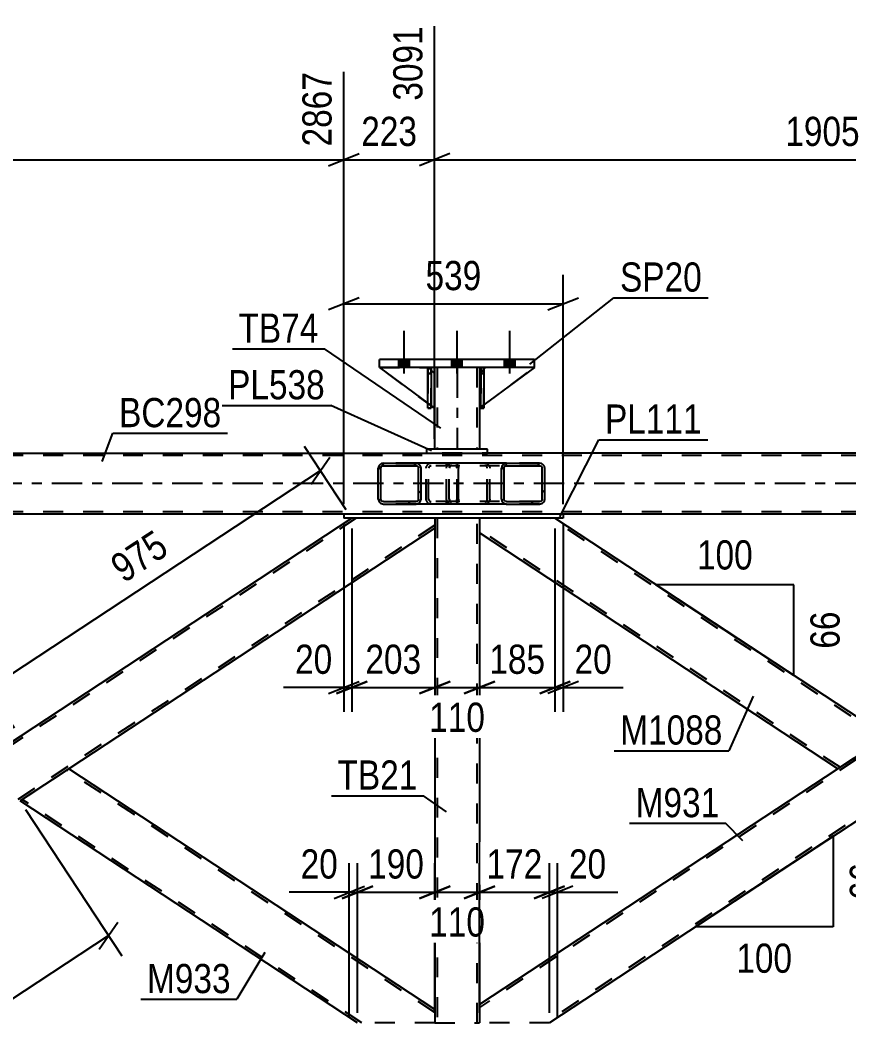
# Model space of a CAD drawing. Header units: millimetres. Extents: x -858 to 331, y -869 to -28.
# Drawn here: x -715.5 to -634.1, y -550.3 to -451.9 of the extents above; entities that cross this region are included whole.
import ezdxf

# ---------------------------------------------------------------- set-up
doc = ezdxf.new("R2010")
doc.units = ezdxf.units.MM
doc.linetypes.add('DXK_LINE_DOT2', pattern=[3.9198, 1.9599, -1.9599])
doc.linetypes.add('DXK_LINE_DOT3', pattern=[5.9187, 2.979, -0.9799, 0.9799, -0.9799])
doc.styles.add('Arial Narrow', font='ARIALN.TTF', dxfattribs={"height": 0.2})

# ---------------------------------------------------------------- blocks, each defined once
blk = doc.blocks.new('Part-570393797-6098 - 6084')
at = {"color": 7, "linetype": 'DXK_LINE_DOT2'}
for p, q in [((-670.337, -500.785), (-674.737, -500.785)), ((-674.737, -500.785), (-674.737, -501.708)), ((-674.497, -500.785), (-674.497, -550.344)), ((-670.577, -550.344), (-670.577, -500.785)), ((-670.337, -500.785), (-670.337, -502.159)), ((-674.737, -549.089), (-674.737, -550.344)), ((-670.337, -548.61), (-670.337, -550.344)), ((-674.737, -550.344), (-670.337, -550.344))]:
    blk.add_line(p, q, dxfattribs=at)
at = {"color": 2, "linetype": 'Continuous'}
for p, q in [((-674.737, -501.68), (-674.737, -549.089)), ((-670.337, -502.159), (-670.337, -548.61))]:
    blk.add_line(p, q, dxfattribs=at)
blk = doc.blocks.new('Bolt-570393797-6621 - 6084')
at = {"linetype": 'Continuous'}
for points in [[(-678.269, -485.984), (-677.229, -485.984), (-677.229, -485.184), (-678.269, -485.184)], [(-678.269, -485.984), (-677.229, -485.984), (-677.229, -485.184), (-678.269, -485.184)], [(-678.269, -485.984), (-677.229, -485.984), (-677.229, -485.184), (-678.269, -485.184)], [(-673.069, -485.984), (-672.029, -485.984), (-672.029, -485.184), (-673.069, -485.184)], [(-673.069, -485.984), (-672.029, -485.984), (-672.029, -485.184), (-673.069, -485.184)], [(-667.869, -485.984), (-666.829, -485.984), (-666.829, -485.184), (-667.869, -485.184)], [(-667.869, -485.984), (-666.829, -485.984), (-666.829, -485.184), (-667.869, -485.184)], [(-667.869, -485.984), (-666.829, -485.984), (-666.829, -485.184), (-667.869, -485.184)]]:
    blk.add_hatch(color=1, dxfattribs=at).paths.add_polyline_path(points)
at = {"color": 1, "linetype": 'Continuous'}
for p, q in [((-677.749, -486.584), (-677.749, -482.384)), ((-677.749, -486.584), (-677.749, -482.384)), ((-677.749, -486.584), (-677.749, -482.384)), ((-672.549, -486.584), (-672.549, -482.384)), ((-672.549, -486.584), (-672.549, -482.384)), ((-667.349, -486.584), (-667.349, -482.384)), ((-667.349, -486.584), (-667.349, -482.384)), ((-667.349, -486.584), (-667.349, -482.384)), ((-678.269, -485.984), (-678.269, -485.184)), ((-678.269, -485.984), (-678.269, -485.184)), ((-678.269, -485.984), (-678.269, -485.184)), ((-677.229, -485.984), (-677.229, -485.184)), ((-677.229, -485.984), (-677.229, -485.184)), ((-677.229, -485.984), (-677.229, -485.184)), ((-673.069, -485.984), (-673.069, -485.184)), ((-673.069, -485.984), (-673.069, -485.184)), ((-672.029, -485.984), (-672.029, -485.184)), ((-672.029, -485.984), (-672.029, -485.184)), ((-667.869, -485.984), (-667.869, -485.184)), ((-667.869, -485.984), (-667.869, -485.184)), ((-667.869, -485.984), (-667.869, -485.184)), ((-666.829, -485.984), (-666.829, -485.184)), ((-666.829, -485.984), (-666.829, -485.184)), ((-666.829, -485.984), (-666.829, -485.184))]:
    blk.add_line(p, q, dxfattribs=at)
blk = doc.blocks.new('Part-570393797-6119 - 6084')
at = {"linetype": 'Continuous'}
h = blk.add_hatch(dxfattribs=at)
h.set_pattern_fill('', scale=0.7, style=0, pattern_type=0)
h.set_pattern_definition([(45, (-668.1489, -499.0884), (-1.57154, 1.57154), [])])
h.paths.add_polyline_path([(-668.188, -498.905), (-668.149, -499.088), (-668.038, -499.244), (-667.872, -499.348), (-667.677, -499.385), (-664.442, -499.385), (-664.246, -499.348), (-664.081, -499.244), (-663.97, -499.088), (-663.931, -498.905), (-663.931, -495.865), (-663.97, -495.681), (-664.081, -495.525), (-664.246, -495.421), (-664.442, -495.385), (-667.677, -495.385), (-667.872, -495.421), (-668.038, -495.525), (-668.149, -495.681), (-668.188, -495.865)])
h.paths.add_polyline_path([(-667.913, -495.773), (-667.858, -495.695), (-667.775, -495.643), (-667.677, -495.625), (-664.442, -495.625), (-664.344, -495.643), (-664.261, -495.695), (-664.206, -495.773), (-664.186, -495.865), (-664.186, -498.905), (-664.206, -498.997), (-664.261, -499.074), (-664.344, -499.126), (-664.442, -499.145), (-667.677, -499.145), (-667.775, -499.126), (-667.858, -499.074), (-667.913, -498.997), (-667.932, -498.905), (-667.932, -495.865)])
at = {"color": 7, "linetype": 'DXK_LINE_DOT2'}
for p, q in [((-673.573, -495.865), (-673.534, -495.681)), ((-673.573, -498.905), (-673.573, -495.865)), ((-673.299, -495.773), (-673.318, -495.865)), ((-673.318, -498.905), (-673.318, -495.865)), ((-673.243, -495.695), (-673.299, -495.773)), ((-673.258, -495.421), (-673.063, -495.385)), ((-673.16, -495.643), (-673.243, -495.695)), ((-673.063, -495.625), (-673.16, -495.643)), ((-672.676, -495.385), (-673.063, -495.385)), ((-664.442, -495.625), (-673.063, -495.625)), ((-669.827, -495.385), (-669.632, -495.421)), ((-669.73, -495.643), (-669.827, -495.625)), ((-669.647, -495.695), (-669.73, -495.643)), ((-669.591, -495.773), (-669.647, -495.695)), ((-669.572, -495.865), (-669.591, -495.773)), ((-669.572, -498.905), (-669.572, -495.865)), ((-669.356, -495.681), (-669.317, -495.865)), ((-669.317, -498.905), (-669.317, -495.865)), ((-664.442, -495.385), (-667.677, -495.385)), ((-673.534, -499.088), (-673.573, -498.905)), ((-673.318, -498.905), (-673.299, -498.997)), ((-673.299, -498.997), (-673.243, -499.074)), ((-673.243, -499.074), (-673.16, -499.126)), ((-673.16, -499.126), (-673.063, -499.145)), ((-664.442, -499.145), (-673.063, -499.145)), ((-669.827, -499.145), (-669.73, -499.126)), ((-669.73, -499.126), (-669.647, -499.074)), ((-669.647, -499.074), (-669.591, -498.997)), ((-669.591, -498.997), (-669.572, -498.905)), ((-669.317, -498.905), (-669.356, -499.088)), ((-673.063, -499.385), (-673.258, -499.348)), ((-672.676, -499.385), (-673.063, -499.385)), ((-669.632, -499.348), (-669.827, -499.385)), ((-664.442, -499.385), (-667.677, -499.385))]:
    blk.add_line(p, q, dxfattribs=at)
at = {"color": 2, "linetype": 'Continuous'}
for p, q in [((-667.677, -495.385), (-672.676, -495.385)), ((-668.149, -495.681), (-668.188, -495.865)), ((-668.188, -498.905), (-668.188, -495.865)), ((-667.932, -495.865), (-667.913, -495.773)), ((-667.932, -498.905), (-667.932, -495.865)), ((-667.913, -495.773), (-667.858, -495.695)), ((-667.677, -495.385), (-667.872, -495.421)), ((-667.858, -495.695), (-667.775, -495.643)), ((-667.775, -495.643), (-667.677, -495.625)), ((-667.677, -495.385), (-664.442, -495.385)), ((-667.677, -495.625), (-664.442, -495.625)), ((-664.246, -495.421), (-664.442, -495.385)), ((-664.442, -495.625), (-664.344, -495.643)), ((-664.344, -495.643), (-664.261, -495.695)), ((-664.261, -495.695), (-664.206, -495.773)), ((-664.206, -495.773), (-664.186, -495.865)), ((-664.186, -498.905), (-664.186, -495.865)), ((-663.931, -495.865), (-663.97, -495.681)), ((-663.931, -498.905), (-663.931, -495.865)), ((-668.188, -498.905), (-668.149, -499.088)), ((-667.913, -498.997), (-667.932, -498.905)), ((-667.858, -499.074), (-667.913, -498.997)), ((-667.775, -499.126), (-667.858, -499.074)), ((-667.677, -499.145), (-667.775, -499.126)), ((-667.677, -499.145), (-664.442, -499.145)), ((-664.344, -499.126), (-664.442, -499.145)), ((-664.261, -499.074), (-664.344, -499.126)), ((-664.206, -498.997), (-664.261, -499.074)), ((-664.186, -498.905), (-664.206, -498.997)), ((-663.97, -499.088), (-663.931, -498.905)), ((-667.677, -499.385), (-672.676, -499.385)), ((-667.872, -499.348), (-667.677, -499.385)), ((-667.677, -499.385), (-664.442, -499.385)), ((-664.442, -499.385), (-664.246, -499.348))]:
    blk.add_line(p, q, dxfattribs=at)
at = {"color": 7, "linetype": 'DXK_LINE_DOT2'}
for centre, start, end in [((-673.082, -495.886), 110.75832, 155.68004), ((-669.808, -495.886), 24.31996, 69.24168), ((-673.082, -498.884), 204.31996, 249.24168), ((-669.808, -498.884), 290.75832, 335.68004)]:
    blk.add_arc(centre, 0.496, start, end, dxfattribs=at)
at = {"color": 2, "linetype": 'Continuous'}
for centre, start, end in [((-667.696, -495.886), 110.75832, 155.68005), ((-664.422, -495.886), 24.31995, 69.24168), ((-667.696, -498.884), 204.31995, 249.24168), ((-664.422, -498.884), 290.75832, 335.68005)]:
    blk.add_arc(centre, 0.496, start, end, dxfattribs=at)
blk = doc.blocks.new('Part-570393797-6161 - 6084')
at = {"linetype": 'Continuous'}
h = blk.add_hatch(dxfattribs=at)
h.set_pattern_fill('', scale=0.7, style=0, pattern_type=0)
h.set_pattern_definition([(45, (-680.24, -499.0884), (-1.57154, 1.57154), [])])
h.paths.add_polyline_path([(-680.278, -498.905), (-680.24, -499.088), (-680.131, -499.244), (-679.967, -499.348), (-679.775, -499.385), (-676.586, -499.385), (-676.393, -499.348), (-676.23, -499.244), (-676.12, -499.088), (-676.082, -498.905), (-676.082, -495.865), (-676.12, -495.681), (-676.23, -495.525), (-676.393, -495.421), (-676.586, -495.385), (-679.775, -495.385), (-679.967, -495.421), (-680.131, -495.525), (-680.24, -495.681), (-680.278, -495.865)])
h.paths.add_polyline_path([(-680.007, -495.773), (-679.953, -495.695), (-679.871, -495.643), (-679.775, -495.625), (-676.586, -495.625), (-676.489, -495.643), (-676.408, -495.695), (-676.353, -495.773), (-676.334, -495.865), (-676.334, -498.905), (-676.353, -498.997), (-676.408, -499.074), (-676.489, -499.126), (-676.586, -499.145), (-679.775, -499.145), (-679.871, -499.126), (-679.953, -499.074), (-680.007, -498.997), (-680.027, -498.905), (-680.027, -495.865)])
at = {"color": 2, "linetype": 'Continuous'}
for p, q in [((-680.24, -495.681), (-680.278, -495.865)), ((-680.278, -498.905), (-680.278, -495.865)), ((-680.027, -495.865), (-680.007, -495.773)), ((-680.027, -498.905), (-680.027, -495.865)), ((-680.007, -495.773), (-679.953, -495.695)), ((-679.775, -495.385), (-679.967, -495.421)), ((-679.953, -495.695), (-679.871, -495.643)), ((-679.871, -495.643), (-679.775, -495.625)), ((-679.775, -495.385), (-676.586, -495.385)), ((-679.775, -495.625), (-676.586, -495.625)), ((-672.676, -495.385), (-676.586, -495.385)), ((-676.393, -495.421), (-676.586, -495.385)), ((-676.586, -495.625), (-676.489, -495.643)), ((-676.489, -495.643), (-676.408, -495.695)), ((-676.408, -495.695), (-676.353, -495.773)), ((-676.353, -495.773), (-676.334, -495.865)), ((-676.334, -498.905), (-676.334, -495.865)), ((-676.082, -495.865), (-676.12, -495.681)), ((-676.082, -498.905), (-676.082, -495.865)), ((-672.676, -495.385), (-672.573, -495.421)), ((-672.573, -495.421), (-672.485, -495.525)), ((-672.485, -495.525), (-672.427, -495.681)), ((-672.427, -495.681), (-672.406, -495.865)), ((-672.406, -498.905), (-672.406, -495.865)), ((-680.278, -498.905), (-680.24, -499.088)), ((-680.007, -498.997), (-680.027, -498.905)), ((-679.953, -499.074), (-680.007, -498.997)), ((-679.871, -499.126), (-679.953, -499.074)), ((-679.775, -499.145), (-679.871, -499.126)), ((-679.775, -499.145), (-676.586, -499.145)), ((-676.489, -499.126), (-676.586, -499.145)), ((-676.408, -499.074), (-676.489, -499.126)), ((-676.353, -498.997), (-676.408, -499.074)), ((-676.334, -498.905), (-676.353, -498.997)), ((-676.12, -499.088), (-676.082, -498.905)), ((-672.485, -499.244), (-672.573, -499.348)), ((-672.427, -499.088), (-672.485, -499.244)), ((-672.406, -498.905), (-672.427, -499.088)), ((-679.967, -499.348), (-679.775, -499.385)), ((-679.775, -499.385), (-676.586, -499.385)), ((-676.586, -499.385), (-676.393, -499.348)), ((-672.676, -499.385), (-676.586, -499.385)), ((-672.573, -499.348), (-672.676, -499.385))]:
    blk.add_line(p, q, dxfattribs=at)
at = {"color": 7, "linetype": 'DXK_LINE_DOT2'}
for p, q in [((-676.586, -495.385), (-679.775, -495.385)), ((-672.676, -495.625), (-679.775, -495.625)), ((-675.586, -495.865), (-675.548, -495.681)), ((-675.586, -498.905), (-675.586, -495.865)), ((-675.315, -495.773), (-675.334, -495.865)), ((-675.334, -498.905), (-675.334, -495.865)), ((-675.261, -495.695), (-675.315, -495.773)), ((-675.275, -495.421), (-675.083, -495.385)), ((-675.261, -495.695), (-675.239, -495.681)), ((-675.239, -495.681), (-675.179, -495.643)), ((-675.179, -495.643), (-675.083, -495.625)), ((-673.573, -495.625), (-673.573, -495.385)), ((-672.624, -495.643), (-672.676, -495.625)), ((-672.58, -495.695), (-672.624, -495.643)), ((-672.551, -495.773), (-672.58, -495.695)), ((-672.541, -495.865), (-672.551, -495.773)), ((-672.541, -498.905), (-672.541, -495.865)), ((-672.676, -499.145), (-679.775, -499.145)), ((-675.548, -499.088), (-675.586, -498.905)), ((-675.334, -498.905), (-675.315, -498.997)), ((-675.315, -498.997), (-675.261, -499.074)), ((-675.261, -499.074), (-675.239, -499.088)), ((-675.239, -499.088), (-675.179, -499.126)), ((-675.179, -499.126), (-675.083, -499.145)), ((-673.573, -499.385), (-673.573, -499.145)), ((-672.676, -499.145), (-672.624, -499.126)), ((-672.624, -499.126), (-672.58, -499.074)), ((-672.58, -499.074), (-672.551, -498.997)), ((-672.551, -498.997), (-672.541, -498.905)), ((-676.586, -499.385), (-679.775, -499.385)), ((-675.083, -499.385), (-675.275, -499.348))]:
    blk.add_line(p, q, dxfattribs=at)
at = {"color": 2, "linetype": 'Continuous'}
for centre, start, end in [((-679.79, -495.881), 111.15131, 156.10485), ((-676.571, -495.881), 23.89515, 68.84869), ((-679.79, -498.889), 203.89515, 248.84869), ((-676.571, -498.889), 291.15131, 336.10485)]:
    blk.add_arc(centre, 0.492, start, end, dxfattribs=at)
at = {"color": 7, "linetype": 'DXK_LINE_DOT2'}
for centre, start, end in [((-675.098, -495.881), 111.15131, 156.10486), ((-675.098, -498.889), 203.89514, 248.84869)]:
    blk.add_arc(centre, 0.492, start, end, dxfattribs=at)
blk = doc.blocks.new('Part-570393797-6300 - 6084')
at = {"color": 2, "linetype": 'Continuous'}
for p, q in [((-710.664, -525.385), (-715.468, -528.544)), ((-674.737, -549.017), (-710.664, -525.385)), ((-682.328, -550.344), (-715.468, -528.544)), ((-674.737, -549.09), (-674.737, -550.344))]:
    blk.add_line(p, q, dxfattribs=at)
at = {"color": 7, "linetype": 'DXK_LINE_DOT2'}
for p, q in [((-674.737, -549.304), (-710.883, -525.528)), ((-715.25, -528.401), (-715.233, -528.39)), ((-681.891, -550.344), (-715.25, -528.401)), ((-674.737, -549.017), (-674.737, -549.592)), ((-674.737, -549.017), (-674.737, -549.09)), ((-674.737, -550.344), (-682.328, -550.344))]:
    blk.add_line(p, q, dxfattribs=at)
blk = doc.blocks.new('Part-570393797-6316 - 6084')
at = {"color": 2, "linetype": 'Continuous'}
for p, q in [((-774.681, -494.385), (-675.549, -494.385)), ((-505.28, -494.385), (-669.549, -494.385)), ((-683.674, -500.385), (-747.262, -500.385)), ((-598.54, -500.385), (-662.128, -500.385))]:
    blk.add_line(p, q, dxfattribs=at)
at = {"color": 7, "linetype": 'DXK_LINE_DOT2'}
for p, q in [((-99.747, -494.385), (-675.549, -494.385)), ((-675.549, -494.385), (-669.549, -494.385)), ((-99.747, -494.625), (-774.681, -494.625)), ((-99.747, -500.145), (-774.681, -500.145)), ((-662.128, -500.385), (-683.674, -500.385))]:
    blk.add_line(p, q, dxfattribs=at)
at = {"color": 7, "linetype": 'DXK_LINE_DOT3'}
blk.add_line((-99.747, -497.385), (-774.681, -497.385), dxfattribs=at)
blk = doc.blocks.new('Part-570393797-6347 - 6084')
at = {"color": 7, "linetype": 'DXK_LINE_DOT2'}
for p, q in [((-682.438, -500.785), (-757.78, -550.344)), ((-674.737, -500.785), (-682.874, -500.785)), ((-674.737, -501.465), (-749.045, -550.344)), ((-674.737, -501.679), (-674.737, -501.752)), ((-715.468, -522.225), (-720.272, -525.385)), ((-710.664, -525.385), (-715.468, -528.544))]:
    blk.add_line(p, q, dxfattribs=at)
at = {"color": 2, "linetype": 'Continuous'}
for p, q in [((-682.874, -500.785), (-715.468, -522.225)), ((-674.737, -500.785), (-674.737, -501.679)), ((-674.737, -501.752), (-710.664, -525.385))]:
    blk.add_line(p, q, dxfattribs=at)
blk = doc.blocks.new('Part-570393797-6353 - 6084')
at = {"color": 2, "linetype": 'Continuous'}
for p, q in [((-670.337, -500.785), (-670.337, -502.159)), ((-630.334, -522.225), (-662.928, -500.785)), ((-635.138, -525.385), (-670.337, -502.231)), ((-630.462, -522.309), (-635.138, -525.385)), ((-630.367, -522.246), (-630.462, -522.309)), ((-630.334, -522.225), (-630.367, -522.246))]:
    blk.add_line(p, q, dxfattribs=at)
at = {"color": 7, "linetype": 'DXK_LINE_DOT2'}
for p, q in [((-662.928, -500.785), (-670.337, -500.785)), ((-630.553, -522.368), (-663.365, -500.785)), ((-634.92, -525.241), (-670.337, -501.944)), ((-670.337, -502.159), (-670.337, -502.188)), ((-670.337, -502.159), (-670.337, -502.188)), ((-670.337, -502.188), (-670.337, -502.231)), ((-630.569, -522.379), (-630.604, -522.402)), ((-630.334, -522.225), (-630.334, -522.225))]:
    blk.add_line(p, q, dxfattribs=at)
blk = doc.blocks.new('Part-570393797-6366 - 6084')
at = {"color": 2, "linetype": 'Continuous'}
for p, q in [((-662.128, -500.385), (-683.674, -500.385)), ((-683.674, -500.385), (-683.674, -500.785)), ((-662.128, -500.785), (-683.674, -500.785)), ((-662.128, -500.385), (-662.128, -500.785))]:
    blk.add_line(p, q, dxfattribs=at)
blk = doc.blocks.new('Part-570393797-6414 - 6084')
at = {"color": 7, "linetype": 'DXK_LINE_DOT2'}
for p, q in [((-674.749, -489.984), (-680.149, -485.984)), ((-680.149, -485.984), (-675.349, -485.984)), ((-675.349, -485.984), (-674.749, -486.584)), ((-674.749, -486.584), (-674.749, -489.984))]:
    blk.add_line(p, q, dxfattribs=at)
blk = doc.blocks.new('Part-570393797-6447 - 6084')
at = {"color": 2, "linetype": 'Continuous'}
for p, q in [((-680.149, -485.984), (-675.422, -489.485)), ((-675.102, -486.231), (-674.749, -486.584)), ((-674.749, -486.584), (-674.749, -489.984)), ((-675.102, -489.722), (-674.749, -489.984))]:
    blk.add_line(p, q, dxfattribs=at)
at = {"color": 7, "linetype": 'DXK_LINE_DOT2'}
for p, q in [((-675.349, -485.984), (-680.149, -485.984)), ((-675.102, -486.231), (-675.349, -485.984)), ((-675.422, -489.485), (-675.102, -489.722))]:
    blk.add_line(p, q, dxfattribs=at)
blk = doc.blocks.new('Part-570393797-6467 - 6084')
at = {"color": 7, "linetype": 'DXK_LINE_DOT2'}
for p, q in [((-670.222, -485.984), (-670.223, -485.984)), ((-670.223, -485.984), (-670.222, -489.984)), ((-670.223, -485.984), (-669.902, -485.984)), ((-670.222, -486.584), (-670.222, -485.984)), ((-669.902, -489.984), (-669.903, -485.984)), ((-669.902, -485.984), (-669.902, -486.584)), ((-670.222, -489.984), (-670.222, -486.584)), ((-670.222, -486.584), (-669.902, -486.584)), ((-669.902, -486.584), (-669.902, -489.984)), ((-670.222, -489.984), (-669.902, -489.984))]:
    blk.add_line(p, q, dxfattribs=at)
blk = doc.blocks.new('Part-570393797-6493 - 6084')
at = {"color": 7, "linetype": 'DXK_LINE_DOT2'}
for p, q in [((-670.349, -486.584), (-669.749, -485.984)), ((-669.903, -486.138), (-670.223, -486.458)), ((-664.949, -485.984), (-669.749, -485.984)), ((-670.349, -486.584), (-670.349, -489.984)), ((-670.349, -489.984), (-669.903, -489.654))]:
    blk.add_line(p, q, dxfattribs=at)
at = {"color": 2, "linetype": 'Continuous'}
for p, q in [((-670.223, -486.458), (-670.349, -486.584)), ((-669.749, -485.984), (-669.903, -486.138)), ((-664.949, -485.984), (-669.903, -489.654)), ((-670.349, -486.584), (-670.349, -489.984)), ((-670.349, -486.584), (-670.349, -486.584)), ((-670.223, -489.891), (-670.349, -489.984))]:
    blk.add_line(p, q, dxfattribs=at)
blk = doc.blocks.new('Part-570393797-6494 - 6084')
at = {"color": 7, "linetype": 'DXK_LINE_DOT2'}
for p, q in [((-669.749, -485.984), (-670.349, -486.584)), ((-670.349, -489.984), (-664.949, -485.984)), ((-670.349, -486.584), (-669.749, -485.984)), ((-664.949, -485.984), (-669.749, -485.984)), ((-670.349, -486.584), (-670.349, -489.984)), ((-670.349, -486.584), (-670.349, -486.584)), ((-670.349, -486.584), (-670.349, -489.984))]:
    blk.add_line(p, q, dxfattribs=at)
blk = doc.blocks.new('Part-570393797-6495 - 6084')
at = {"color": 2, "linetype": 'Continuous'}
for p, q in [((-669.903, -485.984), (-670.223, -485.984)), ((-670.223, -489.984), (-670.223, -485.984)), ((-669.903, -485.984), (-669.903, -485.984)), ((-669.903, -485.984), (-669.903, -489.984)), ((-669.903, -489.984), (-670.223, -489.984))]:
    blk.add_line(p, q, dxfattribs=at)
at = {"color": 7, "linetype": 'DXK_LINE_DOT2'}
for p, q in [((-670.223, -485.984), (-670.223, -486.584)), ((-669.903, -486.584), (-669.903, -485.984)), ((-669.903, -486.584), (-670.223, -486.584)), ((-670.223, -486.584), (-670.223, -489.984)), ((-669.903, -489.984), (-669.903, -486.584))]:
    blk.add_line(p, q, dxfattribs=at)
blk = doc.blocks.new('Part-570393797-6531 - 6084')
at = {"color": 2, "linetype": 'Continuous'}
for p, q in [((-675.549, -493.985), (-675.549, -494.385)), ((-669.549, -493.985), (-675.549, -493.985)), ((-675.549, -494.385), (-669.549, -494.385)), ((-669.549, -494.385), (-669.549, -493.985))]:
    blk.add_line(p, q, dxfattribs=at)
blk = doc.blocks.new('Part-570393797-6536 - 6084')
at = {"color": 2, "linetype": 'Continuous'}
for p, q in [((-674.749, -485.984), (-674.749, -486.584)), ((-670.349, -485.984), (-670.349, -486.584)), ((-674.749, -489.984), (-674.749, -493.985)), ((-670.349, -489.984), (-670.349, -493.985))]:
    blk.add_line(p, q, dxfattribs=at)
at = {"color": 7, "linetype": 'DXK_LINE_DOT2'}
for p, q in [((-670.349, -485.984), (-674.749, -485.984)), ((-674.509, -485.984), (-674.509, -493.985)), ((-670.589, -485.984), (-670.589, -493.985)), ((-674.749, -486.584), (-674.749, -489.984)), ((-670.349, -486.584), (-670.349, -489.984)), ((-670.349, -493.985), (-674.749, -493.985))]:
    blk.add_line(p, q, dxfattribs=at)
at = {"color": 7, "linetype": 'DXK_LINE_DOT3'}
blk.add_line((-672.549, -485.984), (-672.549, -493.985), dxfattribs=at)
blk = doc.blocks.new('Part-570393797-6546 - 6084')
at = {"color": 2, "linetype": 'Continuous'}
for p, q in [((-680.149, -485.984), (-680.149, -485.184)), ((-664.949, -485.184), (-680.149, -485.184)), ((-664.949, -485.984), (-664.949, -485.184)), ((-664.949, -485.984), (-680.149, -485.984))]:
    blk.add_line(p, q, dxfattribs=at)
at = {"color": 7, "linetype": 'DXK_LINE_DOT2'}
for p, q in [((-680.149, -485.984), (-680.149, -485.184)), ((-664.949, -485.984), (-664.949, -485.184))]:
    blk.add_line(p, q, dxfattribs=at)
blk = doc.blocks.new('Part-570393797-6610 - 6084')
at = {"color": 2, "linetype": 'Continuous'}
for p, q in [((-675.423, -489.984), (-675.422, -485.984)), ((-675.102, -485.984), (-675.422, -485.984)), ((-675.102, -485.984), (-675.103, -489.984)), ((-675.102, -485.984), (-675.102, -485.984)), ((-675.103, -489.984), (-675.423, -489.984))]:
    blk.add_line(p, q, dxfattribs=at)
at = {"color": 7, "linetype": 'DXK_LINE_DOT2'}
for p, q in [((-675.422, -485.984), (-675.423, -486.584)), ((-675.103, -486.584), (-675.102, -485.984)), ((-675.103, -486.584), (-675.423, -486.584)), ((-675.423, -486.584), (-675.423, -489.984)), ((-675.103, -489.984), (-675.103, -486.584))]:
    blk.add_line(p, q, dxfattribs=at)
blk = doc.blocks.new('Part-570393797-6614 - 6084')
at = {"color": 7, "linetype": 'DXK_LINE_DOT2'}
for p, q in [((-675.422, -486.584), (-675.422, -485.984)), ((-675.422, -485.984), (-675.422, -485.984)), ((-675.422, -485.984), (-675.422, -489.984)), ((-675.422, -485.984), (-675.102, -485.984)), ((-675.102, -485.984), (-675.102, -486.584)), ((-675.102, -489.984), (-675.102, -485.984)), ((-675.422, -489.984), (-675.422, -486.584)), ((-675.422, -486.584), (-675.102, -486.584)), ((-675.102, -486.584), (-675.102, -489.984)), ((-675.422, -489.984), (-675.102, -489.984))]:
    blk.add_line(p, q, dxfattribs=at)
blk = doc.blocks.new('Part-570393797-6652 - 6084')
at = {"color": 7, "linetype": 'DXK_LINE_DOT2'}
for p, q in [((-597.304, -500.785), (-670.337, -548.825)), ((-588.569, -500.785), (-663.911, -550.344)), ((-630.334, -522.225), (-635.138, -525.385)), ((-670.337, -548.538), (-670.337, -549.112)), ((-670.337, -548.582), (-670.337, -548.61)), ((-663.475, -550.344), (-670.337, -550.344))]:
    blk.add_line(p, q, dxfattribs=at)
at = {"color": 2, "linetype": 'Continuous'}
for p, q in [((-635.138, -525.385), (-670.337, -548.538)), ((-630.334, -528.544), (-663.475, -550.344)), ((-670.337, -548.61), (-670.337, -550.344))]:
    blk.add_line(p, q, dxfattribs=at)
blk = doc.blocks.new('StraightDimension-570393797-7341 - 6084')
at = {"color": 7, "linetype": 'Continuous'}
for p, q in [((-683.674, -499.385), (-683.674, -476.881)), ((-662.128, -499.385), (-662.128, -476.881)), ((-682.174, -479.131), (-685.174, -480.331)), ((-663.628, -480.331), (-660.628, -479.131)), ((-683.674, -479.731), (-662.128, -479.731))]:
    blk.add_line(p, q, dxfattribs=at)
at = {"color": 0}
blk.add_wipeout([(-669.559, -478.981), (-669.559, -474.781), (-676.243, -474.781), (-676.243, -478.981)], dxfattribs=at)
at = {"color": 3, "style": 'Arial Narrow'}
blk.add_text('539', height=2.8633, dxfattribs=at).set_placement((-675.643, -478.381))
blk = doc.blocks.new('StraightDimension-570393797-7240 - 6084')
at = {"color": 7, "linetype": 'Continuous'}
for p, q in [((-683.424, -499.949), (-687.516, -493.728)), ((-686.873, -497.435), (-685.026, -494.784)), ((-718.544, -517.549), (-685.95, -496.109)), ((-716.018, -521.389), (-720.11, -515.168)), ((-717.62, -516.224), (-719.467, -518.875))]:
    blk.add_line(p, q, dxfattribs=at)
at = {"color": 0}
blk.add_wipeout([(-699.867, -504.366), (-702.175, -500.857), (-707.759, -504.53), (-705.451, -508.039)], dxfattribs=at)
at = {"color": 3, "style": 'Arial Narrow'}
blk.add_text('975', height=2.8633, rotation=33.33468, dxfattribs=at).set_placement((-705.28, -507.208))
blk = doc.blocks.new('StraightDimension-570393797-7890 - 6084')
at = {"color": 7, "linetype": 'Continuous'}
for p, q in [((-682.874, -501.785), (-682.874, -519.808)), ((-674.737, -501.785), (-674.737, -519.808)), ((-684.374, -518.008), (-681.374, -516.808)), ((-673.237, -516.808), (-676.237, -518.008)), ((-682.874, -517.408), (-674.737, -517.408))]:
    blk.add_line(p, q, dxfattribs=at)
at = {"color": 0}
blk.add_wipeout([(-675.464, -516.658), (-675.464, -512.458), (-682.148, -512.458), (-682.148, -516.658)], dxfattribs=at)
at = {"color": 3, "style": 'Arial Narrow'}
blk.add_text('203', height=2.8633, dxfattribs=at).set_placement((-681.548, -516.058))
blk = doc.blocks.new('StraightDimension-570393797-7440 - 6084')
at = {"color": 7, "linetype": 'Continuous'}
for p, q in [((-714.919, -529.38), (-705.457, -543.764)), ((-707.7, -543.085), (-705.853, -540.433)), ((-739.916, -563.558), (-706.776, -541.759)), ((-748.059, -551.179), (-738.598, -565.563)), ((-738.993, -562.233), (-740.84, -564.884))]:
    blk.add_line(p, q, dxfattribs=at)
at = {"color": 0}
blk.add_wipeout([(-720.966, -550.195), (-723.274, -546.686), (-728.859, -550.36), (-726.551, -553.869)], dxfattribs=at)
at = {"color": 3, "style": 'Arial Narrow'}
blk.add_text('992', height=2.8633, rotation=33.33468, dxfattribs=at).set_placement((-726.379, -553.038))
blk = doc.blocks.new('StraightDimension-570393797-7908 - 6084')
at = {"color": 7, "linetype": 'Continuous'}
for p, q in [((-670.337, -501.785), (-670.337, -519.808)), ((-662.928, -501.785), (-662.928, -519.808)), ((-671.837, -518.008), (-668.837, -516.808)), ((-661.428, -516.808), (-664.428, -518.008)), ((-670.337, -517.408), (-662.928, -517.408))]:
    blk.add_line(p, q, dxfattribs=at)
at = {"color": 0}
blk.add_wipeout([(-663.29, -516.658), (-663.29, -512.458), (-669.975, -512.458), (-669.975, -516.658)], dxfattribs=at)
at = {"color": 3, "style": 'Arial Narrow'}
blk.add_text('185', height=2.8633, dxfattribs=at).set_placement((-669.375, -516.058))
blk = doc.blocks.new('AngleDimension-570393797-8143 - 6084')
at = {"color": 7, "linetype": 'Continuous'}
for p, q in [((-635.608, -532.013), (-649.142, -540.916)), ((-635.608, -532.013), (-635.608, -540.916)), ((-642.004, -536.221), (-649.142, -540.916)), ((-635.608, -540.916), (-649.142, -540.916))]:
    blk.add_line(p, q, dxfattribs=at)
at = {"color": 0}
for points in [[(-630.508, -534.037), (-634.708, -534.037), (-634.708, -538.893), (-630.508, -538.893)], [(-639.033, -546.016), (-639.033, -541.816), (-645.717, -541.816), (-645.717, -546.016)]]:
    blk.add_wipeout(points, dxfattribs=at)
at = {"color": 3, "style": 'Arial Narrow'}
blk.add_text('66', height=2.8633, rotation=90.00021, dxfattribs=at).set_placement((-631.108, -538.293))
blk.add_text('100', height=2.8633, dxfattribs=at).set_placement((-645.117, -545.416))
blk = doc.blocks.new('StraightDimension-570393797-7588 - 6084')
at = {"color": 7, "linetype": 'Continuous'}
for p, q in [((-683.674, -499.385), (-683.674, -456.961)), ((-766.681, -465.573), (-683.674, -465.573)), ((-685.174, -466.173), (-682.174, -464.973))]:
    blk.add_line(p, q, dxfattribs=at)
at = {"color": 0, "linetype": 'Continuous'}
blk.add_wipeout([(-684.274, -456.361), (-688.474, -456.361), (-688.474, -464.873), (-684.274, -464.873)], dxfattribs=at)
at = {"color": 3, "linetype": 'Continuous', "style": 'Arial Narrow'}
blk.add_text('2867', height=2.8633, rotation=90.00021, dxfattribs=at).set_placement((-684.874, -464.273))
blk = doc.blocks.new('StraightDimension-570393797-7568 - 6084')
at = {"color": 7, "linetype": 'Continuous'}
for p, q in [((-674.749, -492.985), (-674.749, -452.461)), ((-598.54, -499.385), (-598.54, -456.961)), ((-673.249, -464.973), (-676.249, -466.173)), ((-674.749, -465.573), (-598.54, -465.573)), ((-600.04, -466.173), (-597.04, -464.973))]:
    blk.add_line(p, q, dxfattribs=at)
at = {"color": 0}
blk.add_wipeout([(-632.388, -464.823), (-632.388, -460.623), (-640.901, -460.623), (-640.901, -464.823)], dxfattribs=at)
at = {"color": 3, "style": 'Arial Narrow'}
blk.add_text('1905', height=2.8633, dxfattribs=at).set_placement((-640.301, -464.223))
at = {"color": 0, "linetype": 'Continuous'}
blk.add_wipeout([(-599.14, -456.361), (-603.34, -456.361), (-603.34, -464.873), (-599.14, -464.873)], dxfattribs=at)
at = {"color": 3, "linetype": 'Continuous', "style": 'Arial Narrow'}
blk.add_text('4996', height=2.8633, rotation=90.00021, dxfattribs=at).set_placement((-599.74, -464.273))
blk = doc.blocks.new('StraightDimension-570393797-7578 - 6084')
at = {"color": 7, "linetype": 'Continuous'}
for p, q in [((-674.749, -492.985), (-674.749, -452.461)), ((-683.674, -499.385), (-683.674, -456.961)), ((-685.174, -466.173), (-682.174, -464.973)), ((-683.674, -465.573), (-674.749, -465.573)), ((-673.249, -464.973), (-676.249, -466.173))]:
    blk.add_line(p, q, dxfattribs=at)
at = {"color": 0}
blk.add_wipeout([(-675.869, -464.823), (-675.869, -460.623), (-682.554, -460.623), (-682.554, -464.823)], dxfattribs=at)
at = {"color": 3, "style": 'Arial Narrow'}
blk.add_text('223', height=2.8633, dxfattribs=at).set_placement((-681.954, -464.223))
at = {"color": 0, "linetype": 'Continuous'}
blk.add_wipeout([(-675.349, -451.861), (-679.549, -451.861), (-679.549, -460.373), (-675.349, -460.373)], dxfattribs=at)
at = {"color": 3, "linetype": 'Continuous', "style": 'Arial Narrow'}
blk.add_text('3091', height=2.8633, rotation=90.00021, dxfattribs=at).set_placement((-675.949, -459.773))
blk = doc.blocks.new('StraightDimension-570393797-7368 - 6084')
at = {"color": 7, "linetype": 'Continuous'}
for p, q in [((-682.328, -549.344), (-682.328, -534.662)), ((-674.737, -549.344), (-674.737, -534.662)), ((-683.828, -538.112), (-680.828, -536.912)), ((-682.328, -537.512), (-674.737, -537.512)), ((-673.237, -536.912), (-676.237, -538.112))]:
    blk.add_line(p, q, dxfattribs=at)
at = {"color": 0}
blk.add_wipeout([(-675.19, -536.762), (-675.19, -532.562), (-681.875, -532.562), (-681.875, -536.762)], dxfattribs=at)
at = {"color": 3, "style": 'Arial Narrow'}
blk.add_text('190', height=2.8633, dxfattribs=at).set_placement((-681.275, -536.162))
blk = doc.blocks.new('StraightDimension-570393797-7376 - 6084')
at = {"color": 7, "linetype": 'Continuous'}
for p, q in [((-683.128, -549.744), (-683.128, -534.662)), ((-682.328, -549.344), (-682.328, -534.662)), ((-683.128, -537.512), (-689.034, -537.512)), ((-683.128, -537.512), (-689.034, -537.512)), ((-684.628, -538.112), (-681.628, -536.912)), ((-680.828, -536.912), (-683.828, -538.112)), ((-683.128, -537.512), (-682.328, -537.512))]:
    blk.add_line(p, q, dxfattribs=at)
at = {"color": 0}
blk.add_wipeout([(-683.653, -536.762), (-683.653, -532.562), (-688.509, -532.562), (-688.509, -536.762)], dxfattribs=at)
at = {"color": 3, "style": 'Arial Narrow'}
blk.add_text('20', height=2.8633, dxfattribs=at).set_placement((-687.909, -536.162))
blk = doc.blocks.new('AngleDimension-570393797-6900 - 6084')
at = {"color": 7, "linetype": 'Continuous'}
for p, q in [((-644.951, -512.61), (-653.004, -507.313)), ((-639.47, -507.313), (-653.004, -507.313)), ((-639.47, -516.216), (-653.004, -507.313)), ((-639.47, -516.216), (-639.47, -507.313))]:
    blk.add_line(p, q, dxfattribs=at)
at = {"color": 0}
for points in [[(-642.895, -506.413), (-642.895, -502.213), (-649.579, -502.213), (-649.579, -506.413)], [(-634.37, -509.336), (-638.57, -509.336), (-638.57, -514.192), (-634.37, -514.192)]]:
    blk.add_wipeout(points, dxfattribs=at)
at = {"color": 3, "style": 'Arial Narrow'}
blk.add_text('100', height=2.8633, dxfattribs=at).set_placement((-648.979, -505.813))
blk.add_text('66', height=2.8633, rotation=90.00021, dxfattribs=at).set_placement((-634.97, -513.592))
blk = doc.blocks.new('StraightDimension-570393797-7384 - 6084')
at = {"color": 7, "linetype": 'Continuous'}
for p, q in [((-674.737, -549.344), (-674.737, -535.112)), ((-670.337, -549.344), (-670.337, -535.112)), ((-676.237, -538.112), (-673.237, -536.912)), ((-674.737, -537.512), (-670.337, -537.512)), ((-668.837, -536.912), (-671.837, -538.112))]:
    blk.add_line(p, q, dxfattribs=at)
at = {"color": 0}
blk.add_wipeout([(-669.195, -542.462), (-669.195, -538.262), (-675.879, -538.262), (-675.879, -542.462)], dxfattribs=at)
at = {"color": 3, "style": 'Arial Narrow'}
blk.add_text('110', height=2.8633, dxfattribs=at).set_placement((-675.279, -541.862))
blk = doc.blocks.new('StraightDimension-570393797-7394 - 6084')
at = {"color": 7, "linetype": 'Continuous'}
for p, q in [((-670.337, -549.344), (-670.337, -534.662)), ((-663.475, -549.344), (-663.475, -534.662)), ((-671.837, -538.112), (-668.837, -536.912)), ((-670.337, -537.512), (-663.475, -537.512)), ((-661.975, -536.912), (-664.975, -538.112))]:
    blk.add_line(p, q, dxfattribs=at)
at = {"color": 0}
blk.add_wipeout([(-663.564, -536.762), (-663.564, -532.562), (-670.248, -532.562), (-670.248, -536.762)], dxfattribs=at)
at = {"color": 3, "style": 'Arial Narrow'}
blk.add_text('172', height=2.8633, dxfattribs=at).set_placement((-669.648, -536.162))
blk = doc.blocks.new('StraightDimension-570393797-7402 - 6084')
at = {"color": 7, "linetype": 'Continuous'}
for p, q in [((-663.475, -549.344), (-663.475, -534.662)), ((-662.675, -549.744), (-662.675, -534.662)), ((-664.975, -538.112), (-661.975, -536.912)), ((-661.175, -536.912), (-664.175, -538.112)), ((-663.475, -537.512), (-662.675, -537.512)), ((-662.675, -537.512), (-656.768, -537.512)), ((-662.675, -537.512), (-656.768, -537.512))]:
    blk.add_line(p, q, dxfattribs=at)
at = {"color": 0}
blk.add_wipeout([(-657.293, -536.762), (-657.293, -532.562), (-662.15, -532.562), (-662.15, -536.762)], dxfattribs=at)
at = {"color": 3, "style": 'Arial Narrow'}
blk.add_text('20', height=2.8633, dxfattribs=at).set_placement((-661.55, -536.162))
blk = doc.blocks.new('StraightDimension-570393797-7882 - 6084')
at = {"color": 7, "linetype": 'Continuous'}
for p, q in [((-683.674, -501.385), (-683.674, -519.808)), ((-682.874, -501.785), (-682.874, -519.808)), ((-685.174, -518.008), (-682.174, -516.808)), ((-681.374, -516.808), (-684.374, -518.008)), ((-683.674, -517.408), (-689.581, -517.408)), ((-683.674, -517.408), (-689.581, -517.408)), ((-683.674, -517.408), (-682.874, -517.408))]:
    blk.add_line(p, q, dxfattribs=at)
at = {"color": 0}
blk.add_wipeout([(-684.199, -516.658), (-684.199, -512.458), (-689.056, -512.458), (-689.056, -516.658)], dxfattribs=at)
at = {"color": 3, "style": 'Arial Narrow'}
blk.add_text('20', height=2.8633, dxfattribs=at).set_placement((-688.456, -516.058))
blk = doc.blocks.new('StraightDimension-570393797-7898 - 6084')
at = {"color": 7, "linetype": 'Continuous'}
for p, q in [((-674.737, -501.785), (-674.737, -520.258)), ((-670.337, -501.785), (-670.337, -520.258)), ((-676.237, -518.008), (-673.237, -516.808)), ((-668.837, -516.808), (-671.837, -518.008)), ((-674.737, -517.408), (-670.337, -517.408))]:
    blk.add_line(p, q, dxfattribs=at)
at = {"color": 0}
blk.add_wipeout([(-669.195, -522.358), (-669.195, -518.158), (-675.879, -518.158), (-675.879, -522.358)], dxfattribs=at)
at = {"color": 3, "style": 'Arial Narrow'}
blk.add_text('110', height=2.8633, dxfattribs=at).set_placement((-675.279, -521.758))
blk = doc.blocks.new('StraightDimension-570393797-7916 - 6084')
at = {"color": 7, "linetype": 'Continuous'}
for p, q in [((-662.928, -501.785), (-662.928, -519.808)), ((-662.128, -501.385), (-662.128, -519.808)), ((-664.428, -518.008), (-661.428, -516.808)), ((-660.628, -516.808), (-663.628, -518.008)), ((-662.928, -517.408), (-662.128, -517.408)), ((-662.128, -517.408), (-656.222, -517.408)), ((-662.128, -517.408), (-656.222, -517.408))]:
    blk.add_line(p, q, dxfattribs=at)
at = {"color": 0}
blk.add_wipeout([(-656.747, -516.658), (-656.747, -512.458), (-661.603, -512.458), (-661.603, -516.658)], dxfattribs=at)
at = {"color": 3, "style": 'Arial Narrow'}
blk.add_text('20', height=2.8633, dxfattribs=at).set_placement((-661.003, -516.058))
blk = doc.blocks.new('Mark-570393797-6296 - 6084')
at = {"color": 30, "linetype": 'Continuous'}
for p in [(-691.411, -543.43), (-703.596, -548.014)]:
    blk.add_line(p, (-694.173, -548.014), dxfattribs=at)
at = {"color": 0}
blk.add_wipeout([(-694.773, -547.414), (-694.773, -544.414), (-702.996, -544.414), (-702.996, -547.414)], dxfattribs=at)
blk.add_wipeout([(-694.773, -547.414), (-694.773, -544.414), (-702.996, -544.414), (-702.996, -547.414)], dxfattribs=at)
at = {"color": 3, "style": 'Arial Narrow'}
blk.add_text('M933', height=2.8633, dxfattribs=at).set_placement((-702.996, -547.414))
blk = doc.blocks.new('Mark-570393797-6094 - 6084')
at = {"color": 30, "linetype": 'Continuous'}
for p in [(-684.888, -528.03), (-673.591, -529.607)]:
    blk.add_line(p, (-675.834, -528.03), dxfattribs=at)
at = {"color": 0}
blk.add_wipeout([(-676.434, -527.43), (-676.434, -524.43), (-684.288, -524.43), (-684.288, -527.43)], dxfattribs=at)
blk.add_wipeout([(-676.434, -527.43), (-676.434, -524.43), (-684.288, -524.43), (-684.288, -527.43)], dxfattribs=at)
at = {"color": 3, "style": 'Arial Narrow'}
blk.add_text('TB21', height=2.8633, dxfattribs=at).set_placement((-684.288, -527.43))
blk = doc.blocks.new('Mark-570393797-6312 - 6084')
at = {"color": 30, "linetype": 'Continuous'}
for p, q in [((-707.388, -495.2), (-706.341, -492.439)), ((-706.341, -492.439), (-695.092, -492.439))]:
    blk.add_line(p, q, dxfattribs=at)
at = {"color": 0}
blk.add_wipeout([(-695.692, -491.839), (-695.692, -488.839), (-705.741, -488.839), (-705.741, -491.839)], dxfattribs=at)
blk.add_wipeout([(-695.692, -491.839), (-695.692, -488.839), (-705.741, -488.839), (-705.741, -491.839)], dxfattribs=at)
at = {"color": 3, "style": 'Arial Narrow'}
blk.add_text('BC298', height=2.8633, dxfattribs=at).set_placement((-705.741, -491.839))
blk = doc.blocks.new('Mark-570393797-6349 - 6084')
at = {"color": 30, "linetype": 'Continuous'}
for p in [(-643.449, -518.254), (-657.117, -523.61)]:
    blk.add_line(p, (-645.865, -523.61), dxfattribs=at)
at = {"color": 0}
blk.add_wipeout([(-646.465, -523.01), (-646.465, -520.01), (-656.517, -520.01), (-656.517, -523.01)], dxfattribs=at)
blk.add_wipeout([(-646.465, -523.01), (-646.465, -520.01), (-656.517, -520.01), (-656.517, -523.01)], dxfattribs=at)
at = {"color": 3, "style": 'Arial Narrow'}
blk.add_text('M1088', height=2.8633, dxfattribs=at).set_placement((-656.517, -523.01))
blk = doc.blocks.new('Mark-570393797-6362 - 6084')
at = {"color": 30, "linetype": 'Continuous'}
for p, q in [((-662.443, -500.65), (-658.609, -493.076)), ((-658.609, -493.076), (-647.905, -493.076))]:
    blk.add_line(p, q, dxfattribs=at)
at = {"color": 0}
blk.add_wipeout([(-648.505, -492.476), (-648.505, -489.476), (-658.009, -489.476), (-658.009, -492.476)], dxfattribs=at)
blk.add_wipeout([(-648.505, -492.476), (-648.505, -489.476), (-658.009, -489.476), (-658.009, -492.476)], dxfattribs=at)
at = {"color": 3, "style": 'Arial Narrow'}
blk.add_text('PL111', height=2.8633, dxfattribs=at).set_placement((-658.009, -492.476))
blk = doc.blocks.new('Mark-570393797-6527 - 6084')
at = {"color": 30, "linetype": 'Continuous'}
for p in [(-695.631, -489.704), (-675.069, -494.172)]:
    blk.add_line(p, (-684.927, -489.704), dxfattribs=at)
at = {"color": 0}
blk.add_wipeout([(-685.527, -489.104), (-685.527, -486.104), (-695.031, -486.104), (-695.031, -489.104)], dxfattribs=at)
blk.add_wipeout([(-685.527, -489.104), (-685.527, -486.104), (-695.031, -486.104), (-695.031, -489.104)], dxfattribs=at)
at = {"color": 3, "style": 'Arial Narrow'}
blk.add_text('PL538', height=2.8633, dxfattribs=at).set_placement((-695.031, -489.104))
blk = doc.blocks.new('Mark-570393797-6532 - 6084')
at = {"color": 30, "linetype": 'Continuous'}
for p in [(-694.613, -484.144), (-674.143, -491.927)]:
    blk.add_line(p, (-685.559, -484.144), dxfattribs=at)
at = {"color": 0}
blk.add_wipeout([(-686.159, -483.544), (-686.159, -480.544), (-694.013, -480.544), (-694.013, -483.544)], dxfattribs=at)
blk.add_wipeout([(-686.159, -483.544), (-686.159, -480.544), (-694.013, -480.544), (-694.013, -483.544)], dxfattribs=at)
at = {"color": 3, "style": 'Arial Narrow'}
blk.add_text('TB74', height=2.8633, dxfattribs=at).set_placement((-694.013, -483.544))
blk = doc.blocks.new('Mark-570393797-6542 - 6084')
at = {"color": 30, "linetype": 'Continuous'}
for p, q in [((-665.383, -485.65), (-657.135, -479.128)), ((-657.135, -479.128), (-647.896, -479.128))]:
    blk.add_line(p, q, dxfattribs=at)
at = {"color": 0}
blk.add_wipeout([(-648.496, -478.528), (-648.496, -475.528), (-656.535, -475.528), (-656.535, -478.528)], dxfattribs=at)
blk.add_wipeout([(-648.496, -478.528), (-648.496, -475.528), (-656.535, -475.528), (-656.535, -478.528)], dxfattribs=at)
at = {"color": 3, "style": 'Arial Narrow'}
blk.add_text('SP20', height=2.8633, dxfattribs=at).set_placement((-656.535, -478.528))
blk = doc.blocks.new('Mark-570393797-6648 - 6084')
at = {"color": 30, "linetype": 'Continuous'}
for p in [(-655.598, -530.74), (-644.484, -532.461)]:
    blk.add_line(p, (-646.175, -530.74), dxfattribs=at)
at = {"color": 0}
blk.add_wipeout([(-646.775, -530.14), (-646.775, -527.14), (-654.998, -527.14), (-654.998, -530.14)], dxfattribs=at)
blk.add_wipeout([(-646.775, -530.14), (-646.775, -527.14), (-654.998, -527.14), (-654.998, -530.14)], dxfattribs=at)
at = {"color": 3, "style": 'Arial Narrow'}
blk.add_text('M931', height=2.8633, dxfattribs=at).set_placement((-654.998, -530.14))

msp = doc.modelspace()

# ---------------------------------------------------------------- block references
for name in ['Bolt-570393797-6621 - 6084', 'Part-570393797-6546 - 6084', 'Part-570393797-6414 - 6084', 'Part-570393797-6447 - 6084', 'Part-570393797-6610 - 6084', 'Part-570393797-6614 - 6084', 'Part-570393797-6536 - 6084', 'Part-570393797-6493 - 6084', 'Part-570393797-6494 - 6084', 'Part-570393797-6467 - 6084', 'Part-570393797-6495 - 6084', 'Part-570393797-6316 - 6084', 'Part-570393797-6531 - 6084', 'Part-570393797-6161 - 6084', 'Part-570393797-6119 - 6084', 'Part-570393797-6347 - 6084', 'Part-570393797-6366 - 6084', 'Part-570393797-6098 - 6084', 'Part-570393797-6353 - 6084', 'Part-570393797-6652 - 6084', 'Part-570393797-6300 - 6084']:
    msp.add_blockref(name, (0, 0))

# ---------------------------------------------------------------- next in the draw order: block references
for name in ['StraightDimension-570393797-7341 - 6084', 'StraightDimension-570393797-7908 - 6084', 'AngleDimension-570393797-6900 - 6084', 'Mark-570393797-6094 - 6084', 'StraightDimension-570393797-7440 - 6084', 'StraightDimension-570393797-7368 - 6084', 'AngleDimension-570393797-8143 - 6084', 'Mark-570393797-6296 - 6084']:
    msp.add_blockref(name, (0, 0))

# ---------------------------------------------------------------- next in the draw order: block references
for name in ['StraightDimension-570393797-7568 - 6084', 'StraightDimension-570393797-7240 - 6084', 'StraightDimension-570393797-7916 - 6084', 'Mark-570393797-6648 - 6084', 'StraightDimension-570393797-7376 - 6084', 'StraightDimension-570393797-7384 - 6084']:
    msp.add_blockref(name, (0, 0))

# ---------------------------------------------------------------- next in the draw order: block references
for name in ['StraightDimension-570393797-7588 - 6084', 'Mark-570393797-6542 - 6084', 'Mark-570393797-6362 - 6084', 'StraightDimension-570393797-7890 - 6084', 'Mark-570393797-6349 - 6084', 'StraightDimension-570393797-7394 - 6084']:
    msp.add_blockref(name, (0, 0))

# ---------------------------------------------------------------- next in the draw order: block references
for name in ['StraightDimension-570393797-7578 - 6084', 'Mark-570393797-6312 - 6084', 'StraightDimension-570393797-7882 - 6084', 'StraightDimension-570393797-7898 - 6084', 'StraightDimension-570393797-7402 - 6084']:
    msp.add_blockref(name, (0, 0))

# ---------------------------------------------------------------- next in the draw order: block references
msp.add_blockref('Mark-570393797-6527 - 6084', (0, 0))

# ---------------------------------------------------------------- next in the draw order: block references
msp.add_blockref('Mark-570393797-6532 - 6084', (0, 0))

doc.saveas('drawing.dxf')
